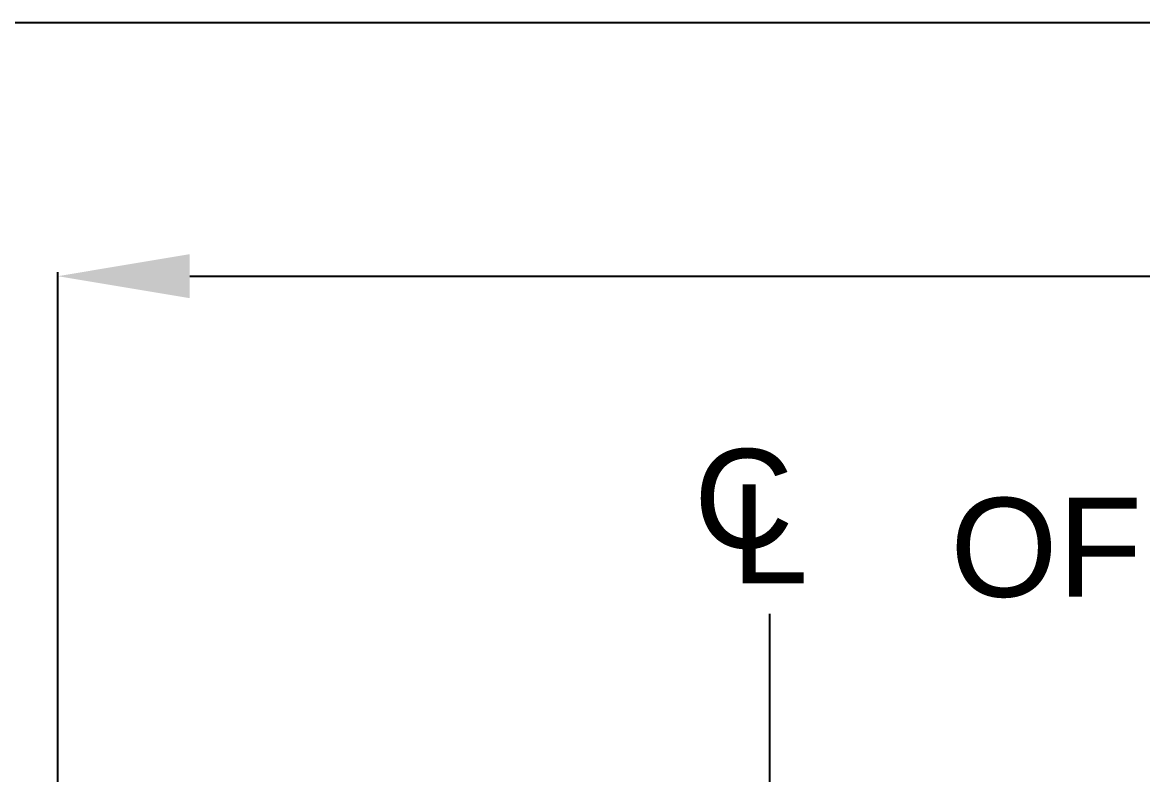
# Model space of a CAD drawing. Header units: inches. Extents: x 4060 to 5459, y 2 to 1025.
# Drawn here: x 4118.9 to 4169.9, y 991.2 to 1025.4 of the extents above; entities that cross this region are included whole.
import ezdxf

# ---------------------------------------------------------------- set-up
doc = ezdxf.new("R2010")
doc.units = ezdxf.units.IN
doc.header["$MEASUREMENT"] = 0
doc.layers.add('DIMENSIONS', color=7, linetype='Continuous')
doc.layers.add('TEXT', color=1, linetype='Continuous')
doc.styles.get("Standard").update_dxf_attribs({"font": 'arial.ttf', "height": 4.5})
doc.dimstyles.get("Standard").update_dxf_attribs({"dimtxt": 0.18, "dimasz": 6, "dimexe": 0.18, "dimexo": 0.0625, "dimgap": 0.09, "dimtad": 0, "dimtih": 1, "dimtoh": 1, "dimdec": 4, "dimzin": 0, "dimdsep": 46, "dimtxsty": 'Standard', "dimcen": 0.09, "dimadec": 0, "dimazin": 0, "dimtfac": 1, "dimtdec": 4, "dimtofl": 0, "dimtmove": 0, "dimatfit": 3, "dimfxl": 1, "dimtolj": 1, "dimtzin": 0, "dimarcsym": 0})

# ---------------------------------------------------------------- blocks, each defined once
blk = doc.blocks.new('*D3')
at = {"layer": 'Defpoints', "color": 0, "transparency": 16777216}
for p in [(5297.515, 1013.835), (4120.546, 990.202), (5297.515, 990.202)]:
    blk.add_point(p, dxfattribs=at)
at = {"layer": 'DIMENSIONS', "color": 0, "lineweight": -2, "transparency": 16777216}
for p, q in [((4120.546, 990.264), (4120.546, 1014.015)), ((4126.546, 1013.835), (4700.692, 1013.835)), ((5291.515, 1013.835), (4717.368, 1013.835)), ((5297.515, 990.264), (5297.515, 1014.015))]:
    blk.add_line(p, q, dxfattribs=at)
at = {"layer": 'DIMENSIONS', "color": 0, "transparency": 16777216}
for points in [[(4126.546, 1014.835), (4126.546, 1012.835), (4120.546, 1013.835)], [(5291.515, 1014.835), (5291.515, 1012.835), (5297.515, 1013.835)]]:
    blk.add_solid(points, dxfattribs=at)
at = {"layer": 'DIMENSIONS', "color": 0, "transparency": 16777216, "insert": (4709.03, 1013.835), "char_height": 4.5, "attachment_point": 5}
blk.add_mtext('\\A1;17960', dxfattribs=at)

msp = doc.modelspace()

# ---------------------------------------------------------------- linework, layer by layer
at = {"layer": 'DIMENSIONS', "color": 0}
msp.add_lwpolyline([(5458.69835, 1.92343), (4059.82164, 1.92343), (4059.82164, 1025.37024), (5458.69835, 1025.37024)], close=True, dxfattribs=at)
msp.add_lwpolyline([(4152.91851, 998.48851), (4152.91851, 863.15445)], dxfattribs=at)

# ---------------------------------------------------------------- texts
at = {"layer": 'TEXT', "color": 0}
for s, p in [('C', (4149.47693, 1001.47865)), ('L', (4151.1926, 999.87109)), ('OF   BRG.', (4161.14114, 999.25888))]:
    msp.add_text(s, height=4.5, dxfattribs=at).set_placement(p)

# ---------------------------------------------------------------- dimensions: what is measured, and where the dimension line sits
at = {"layer": 'DIMENSIONS', "color": 0}
dim = msp.add_linear_dim(base=(5297.51461, 1013.8353), p1=(4120.54587, 990.20196), p2=(5297.51461, 990.20196), text='17960', dimstyle='Standard', dxfattribs=at)
dim.commit()
dim.dimension.update_dxf_attribs({"geometry": '*D3', "text_midpoint": (4709.03024, 1013.8353)})

doc.saveas('drawing.dxf')
